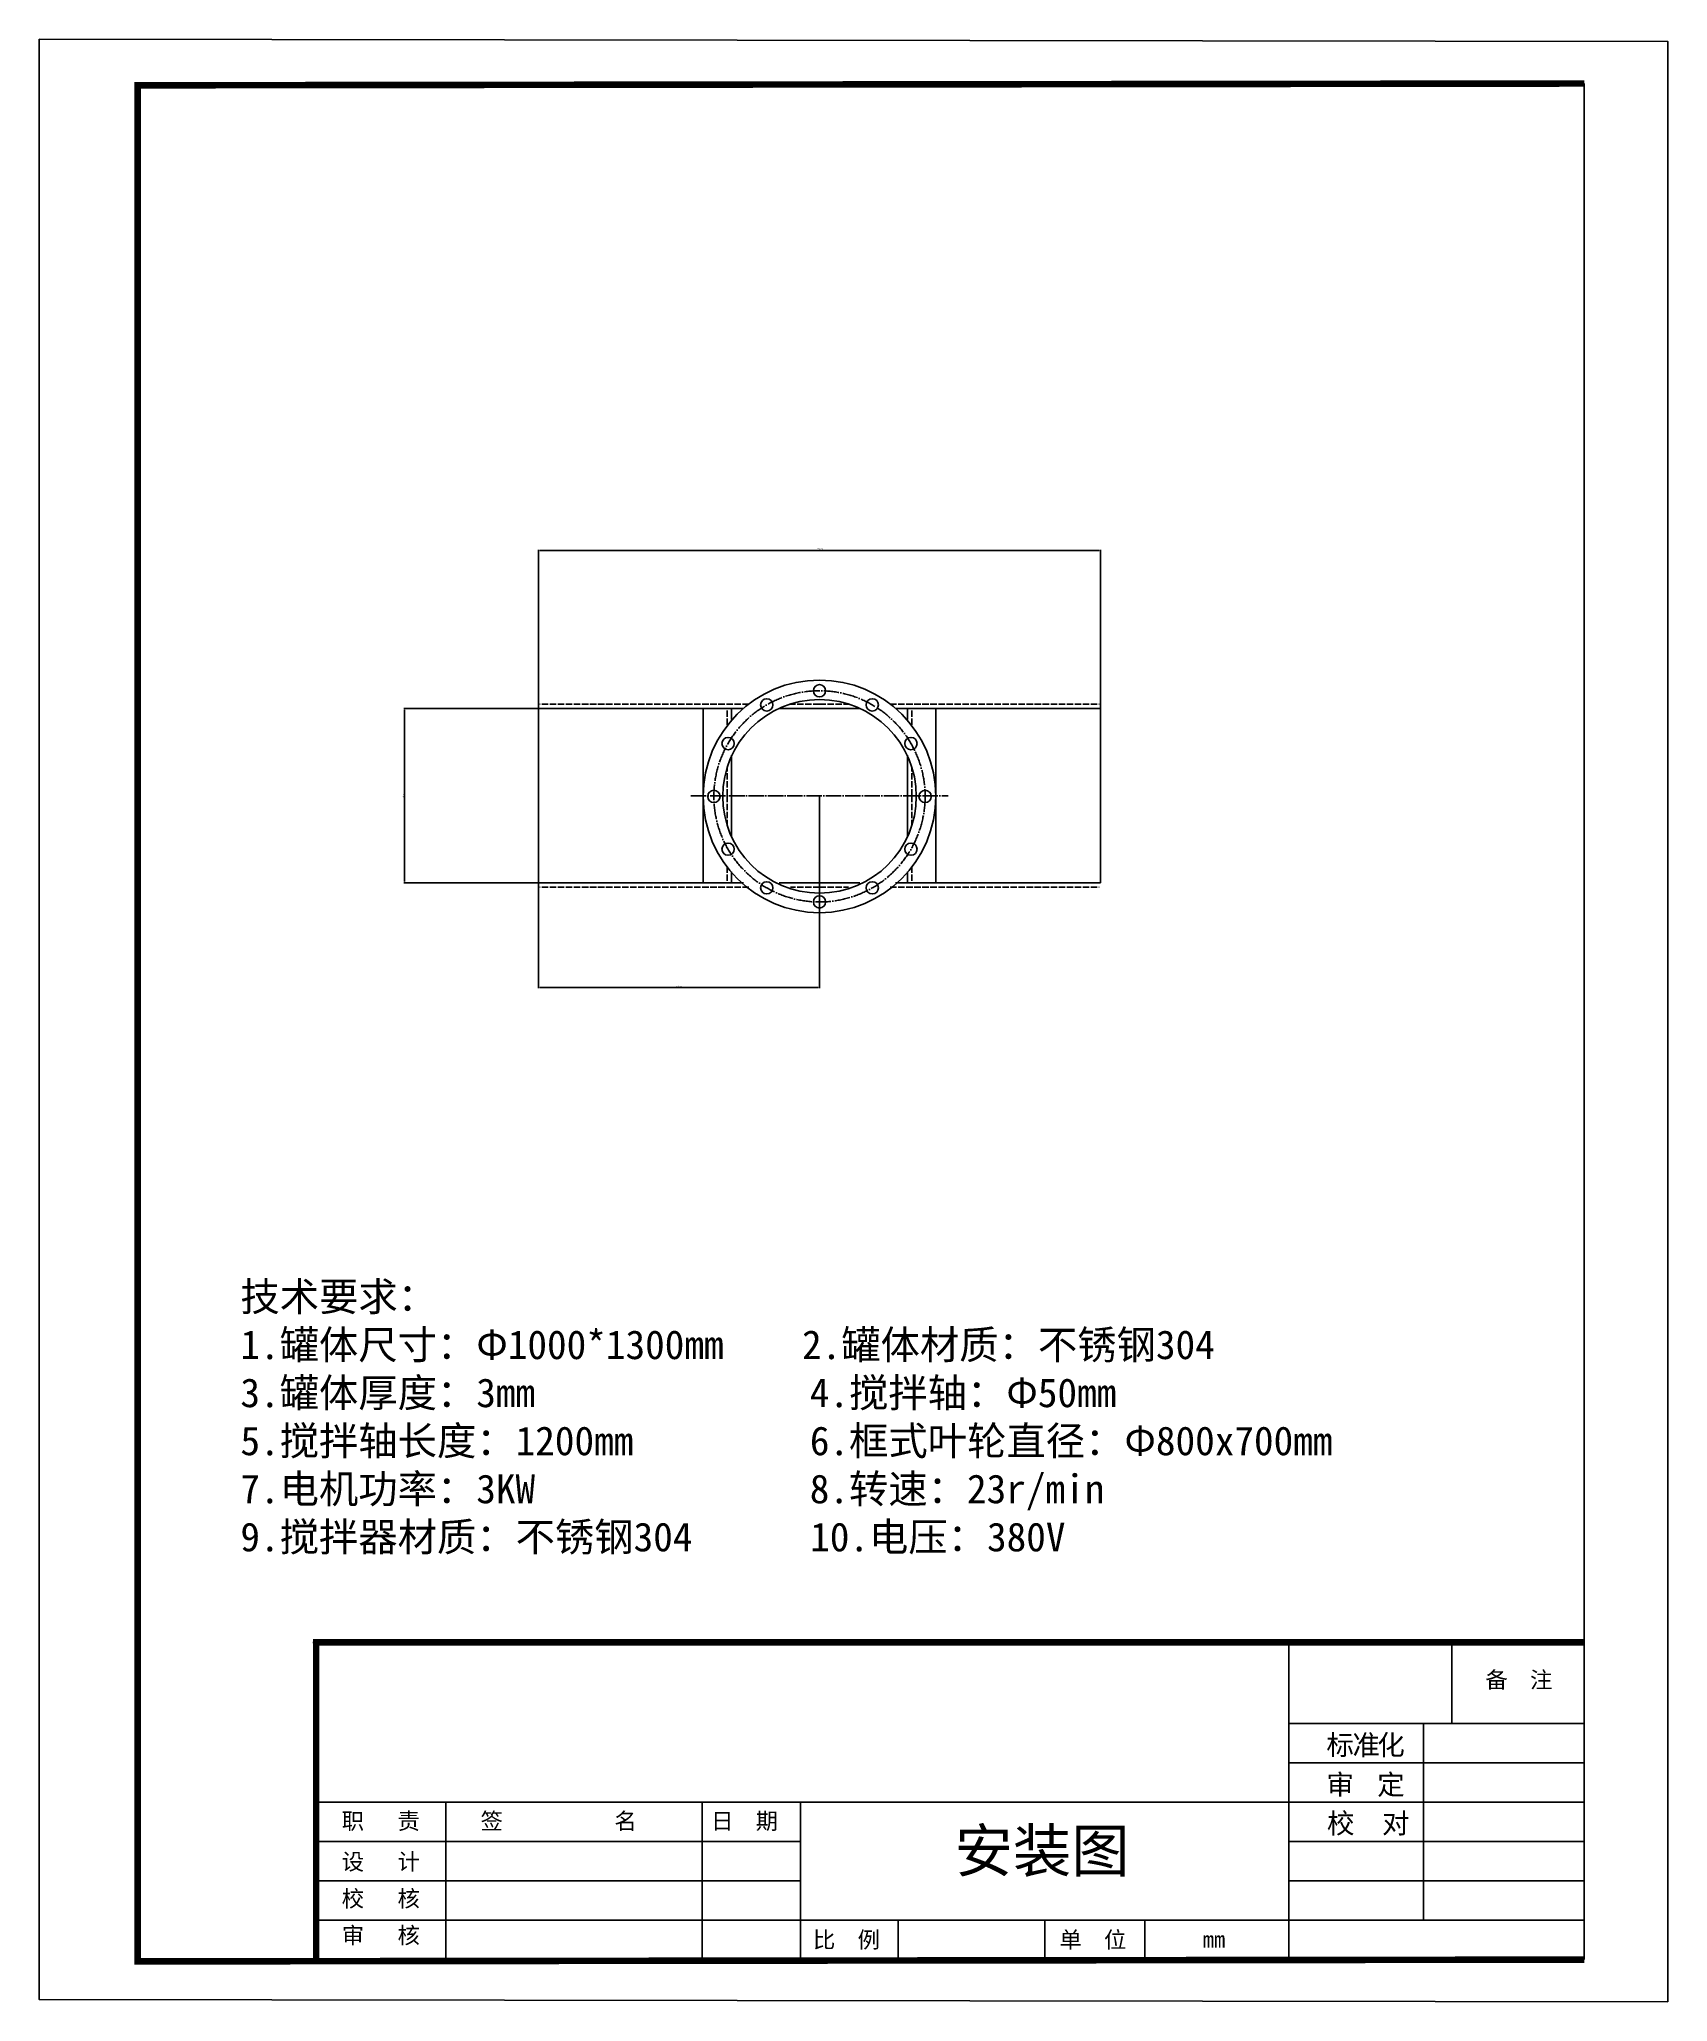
# Model space of a CAD drawing. Header units: millimetres. Extents: x 3265 to 6310, y 1046 to 4716.
import ezdxf

# ---------------------------------------------------------------- set-up
doc = ezdxf.new("R2010")
doc.units = ezdxf.units.MM
doc.linetypes.add('ACAD_ISO02W100', pattern=[15, 12, -3])
doc.linetypes.add('ACAD_ISO04W100', pattern=[30, 24, -3, 0, -3])
doc.layers.add('图层1', color=2, linetype='ACAD_ISO02W100')
doc.layers.add('标注', color=6, linetype='Continuous')
doc.layers.add('标注线', color=7, linetype='Continuous', lineweight=9)
doc.styles.get("Standard").update_dxf_attribs({"font": 'arial.ttf'})
doc.styles.add('STYLE1', font='')
doc.styles.get('STYLE1').set_extended_font_data('FangSong_GB2312')
doc.dimstyles.new('ISO-25', dxfattribs={"dimtxt": 2.5, "dimasz": 2.5, "dimexe": 1.25, "dimexo": 0.625, "dimtad": 1, "dimtxsty": 'Standard', "dimcen": 2.5, "dimadec": 0, "dimazin": 0, "dimtfac": 1, "dimtmove": 0, "dimatfit": 3, "dimfxl": 0, "dimarcsym": 0})

# ---------------------------------------------------------------- blocks, each defined once
blk = doc.blocks.new('*D5')
at = {"color": 0, "lineweight": -2, "transparency": 16777216}
for p, q in [((4198.8, 3464.9), (4198.8, 3761.2)), ((4201.3, 3760), (5246.8, 3760)), ((5249.3, 3464.9), (5249.3, 3761.2))]:
    blk.add_line(p, q, dxfattribs=at)
at = {"color": 0, "transparency": 16777216}
for points in [[(4201.3, 3760.4), (4201.3, 3759.5), (4198.8, 3760)], [(5246.8, 3760.4), (5246.8, 3759.5), (5249.3, 3760)]]:
    blk.add_solid(points, dxfattribs=at)
at = {"layer": 'Defpoints', "color": 0, "transparency": 16777216}
for p in [(5249.3, 3760), (4198.8, 3464.3), (5249.3, 3464.3)]:
    blk.add_point(p, dxfattribs=at)
at = {"color": 0, "transparency": 16777216, "insert": (4724.1, 3762.1), "char_height": 2.5, "attachment_point": 5}
blk.add_mtext('1050,52', dxfattribs=at)
blk = doc.blocks.new('*D6')
at = {"color": 0, "lineweight": -2, "transparency": 16777216}
for p, q in [((4198.2, 3464.3), (3946.8, 3464.3)), ((3948.1, 3461.8), (3948.1, 3140.6)), ((4198.2, 3138.1), (3946.8, 3138.1))]:
    blk.add_line(p, q, dxfattribs=at)
at = {"color": 0, "transparency": 16777216}
for points in [[(3947.6, 3461.8), (3948.5, 3461.8), (3948.1, 3464.3)], [(3947.6, 3140.6), (3948.5, 3140.6), (3948.1, 3138.1)]]:
    blk.add_solid(points, dxfattribs=at)
at = {"layer": 'Defpoints', "color": 0, "transparency": 16777216}
for p in [(4198.8, 3464.3), (3948.1, 3138.1), (4198.8, 3138.1)]:
    blk.add_point(p, dxfattribs=at)
at = {"color": 0, "transparency": 16777216, "insert": (3945.9, 3301.2), "char_height": 2.5, "attachment_point": 5, "rotation": 90}
blk.add_mtext('326,21', dxfattribs=at)
blk = doc.blocks.new('*D7')
at = {"color": 0, "lineweight": -2, "transparency": 16777216}
for p, q in [((4198.8, 3299.3), (4198.8, 2941.2)), ((4724.1, 3299.3), (4724.1, 2941.2)), ((4721.6, 2942.5), (4201.3, 2942.5))]:
    blk.add_line(p, q, dxfattribs=at)
at = {"color": 0, "transparency": 16777216}
for points in [[(4201.3, 2942.9), (4201.3, 2942), (4198.8, 2942.5)], [(4721.6, 2942.9), (4721.6, 2942), (4724.1, 2942.5)]]:
    blk.add_solid(points, dxfattribs=at)
at = {"layer": 'Defpoints', "color": 0, "transparency": 16777216}
for p in [(4198.8, 3299.9), (4724.1, 3299.9), (4198.8, 2942.5)]:
    blk.add_point(p, dxfattribs=at)
at = {"color": 0, "transparency": 16777216, "insert": (4461.4, 2944.6), "char_height": 2.5, "attachment_point": 5}
blk.add_mtext('525,26', dxfattribs=at)

msp = doc.modelspace()

# ---------------------------------------------------------------- linework, layer by layer
for p, q in [((6153.816, 1124.396), (6153.816, 4633.063)), ((4581.678, 3464.297), (4198.812, 3464.297)), ((4198.812, 3464.297), (4198.812, 3138.084)), ((4506.574, 3464.297), (4506.574, 3138.084)), ((4559.664, 3443.583), (4559.664, 3464.297)), ((4724.071, 3464.297), (4648.372, 3464.297)), ((4724.071, 3464.297), (4799.769, 3464.297)), ((4866.463, 3464.297), (5249.329, 3464.297)), ((4888.477, 3443.583), (4888.477, 3464.297)), ((4941.567, 3464.297), (4941.567, 3138.084)), ((5249.329, 3138.084), (5249.329, 3464.297)), ((4559.664, 3301.191), (4559.664, 3376.889)), ((4888.477, 3301.191), (4888.477, 3376.889)), ((4559.664, 3301.191), (4559.664, 3225.492)), ((4888.477, 3301.191), (4888.477, 3225.492)), ((4559.664, 3158.798), (4559.664, 3138.084)), ((4888.477, 3158.798), (4888.477, 3138.084)), ((4581.678, 3138.084), (4198.812, 3138.084)), ((4724.071, 3138.084), (4648.372, 3138.084)), ((4724.071, 3138.084), (4799.769, 3138.084)), ((4866.463, 3138.084), (5249.329, 3138.084)), ((5601.733, 1565.75), (6153.816, 1565.75))]:
    msp.add_line(p, q)
at = {"color": 1, "linetype": 'ACAD_ISO04W100', "lineweight": -3, "ltscale": 1.2}
msp.add_line((4483.261, 3301.191), (4964.88, 3301.191), dxfattribs=at)
at = {"linetype": 'Continuous', "lineweight": -3}
for p, q in [((3776.508, 1717.771), (6153.816, 1717.771)), ((3776.865, 1717.771), (6153.816, 1717.771)), ((3776.865, 1717.771), (6154.172, 1717.771)), ((5601.733, 1124.396), (5601.733, 1717.768)), ((5906.368, 1565.75), (5906.368, 1717.771)), ((5853.207, 1197.955), (5853.207, 1565.75)), ((6153.816, 1492.191), (5601.733, 1492.191)), ((3789.038, 1418.632), (6153.816, 1418.632)), ((4025.261, 1124.396), (4025.261, 1418.632)), ((4504.497, 1124.396), (4504.497, 1418.632)), ((4688.395, 1124.396), (4688.395, 1418.632)), ((3789.038, 1345.073), (4688.395, 1345.073)), ((5601.733, 1345.073), (6153.816, 1345.073)), ((3788.877, 1271.514), (4688.395, 1271.514)), ((5601.733, 1271.514), (6153.816, 1271.514)), ((3788.877, 1197.954), (4688.395, 1197.954)), ((4688.395, 1197.954), (6153.816, 1197.954)), ((4870.87, 1198.906), (4870.87, 1124.396)), ((5145.064, 1198.906), (5145.064, 1124.396)), ((5332.107, 1198.906), (5332.107, 1124.396)), ((6153.816, 1197.955), (5601.733, 1197.955)), ((3788.852, 1124.396), (6153.816, 1124.396))]:
    msp.add_line(p, q, dxfattribs=at)
at = {"lineweight": -3}
msp.add_lwpolyline([(3265.229, 4715.866), (6310.023, 4711.859), (6310.023, 1045.6), (3265.229, 1049.606)], close=True, dxfattribs=at)
at = {"linetype": 'Continuous', "lineweight": -3, "const_width": 12.26}
for points in [[(6153.816, 4633.063), (3449.386, 4629.708), (3449.386, 1121.041)], [(6153.816, 1124.396), (3449.386, 1121.041), (3449.386, 4629.708)], [(3776.865, 1717.761), (6153.816, 1717.771)], [(3782.904, 1717.761), (3782.904, 1124.396)]]:
    msp.add_lwpolyline(points, dxfattribs=at)
at = {"lineweight": -3}
for centre, radius in [((4724.071, 3299.887), 217.5), ((4724.071, 3497.387), 11.5), ((4724.071, 3299.887), 181), ((4625.321, 3470.927), 11.5), ((4822.821, 3470.927), 11.5), ((4553.031, 3398.637), 11.5), ((4895.111, 3398.637), 11.5), ((4526.571, 3299.887), 11.5), ((4921.571, 3299.887), 11.5), ((4553.031, 3201.137), 11.5), ((4895.111, 3201.137), 11.5), ((4625.321, 3128.847), 11.5), ((4822.821, 3128.847), 11.5), ((4724.071, 3102.387), 11.5)]:
    msp.add_circle(centre, radius, dxfattribs=at)
at = {"color": 1, "linetype": 'ACAD_ISO04W100', "lineweight": -3, "ltscale": 1.2}
msp.add_circle((4724.071, 3299.887), 197.5, dxfattribs=at)
at = {"layer": '图层1'}
for p, q in [((4591.862, 3472.592), (4201.46, 3472.592)), ((4551.369, 3433.4), (4551.369, 3464.297)), ((4724.071, 3472.592), (4669.904, 3472.592)), ((4724.071, 3472.592), (4778.237, 3472.592)), ((4856.28, 3472.592), (5246.681, 3472.592)), ((4896.772, 3433.4), (4896.772, 3464.297)), ((4551.369, 3301.191), (4551.369, 3355.357)), ((4896.772, 3301.191), (4896.772, 3355.357)), ((4551.369, 3301.191), (4551.369, 3247.024)), ((4896.772, 3301.191), (4896.772, 3247.024)), ((4551.369, 3168.982), (4551.369, 3138.084)), ((4896.772, 3168.982), (4896.772, 3138.084)), ((4591.862, 3129.789), (4201.46, 3129.789)), ((4724.071, 3129.789), (4669.904, 3129.789)), ((4724.071, 3129.789), (4778.237, 3129.789)), ((4856.28, 3129.789), (5246.681, 3129.789))]:
    msp.add_line(p, q, dxfattribs=at)

# ---------------------------------------------------------------- texts
at = {"insert": (3641.31, 2391.256), "char_height": 53.9136, "width": 2170.93427, "attachment_point": 1}
msp.add_mtext('{\\fKaiTi_GB2312|b0|i0|c134|p49;技术要求：\\P1.罐体尺寸：Φ1000*1300mm    2.罐体材质：不锈钢304    \\P3.罐体厚度：3mm              4.搅拌轴：Φ50mm\\P5.搅拌轴长度：1200mm         6.框式叶轮直径：Φ800x700mm\\P7.电机功率：3KW              8.转速：23r/min\\P9.搅拌器材质：不锈钢304      10.电压：380V}', dxfattribs=at)
at = {"linetype": 'Continuous', "lineweight": -3, "char_height": 30.64964, "attachment_point": 1}
for s, insert, width in [('{\\fSimSun|b0|i0|c134|p54;备  注}', (5969.012, 1662.959), 410.52998), ('{\\fSimSun|b0|i0|c134|p54;职   责}', (3830.737, 1398.885), 283.58211), ('{\\fSimSun|b0|i0|c134|p54;签          名}', (4090.315, 1398.885), 356.97555), ('{\\fSimSun|b0|i0|c134|p54;日  期}', (4521.281, 1398.885), 283.58211), ('{\\fSimSun|b0|i0|c134|p54;设   计   }', (3830.737, 1322.883), 283.58211), ('{\\fSimSun|b0|i0|c134|p54;校   核   }', (3830.737, 1253.881), 283.58211), ('{\\fSimSun|b0|i0|c134|p54;审   核   }', (3830.737, 1185.13), 283.58211), ('{\\fSimSun|b0|i0|c134|p54;比  例}', (4711.798, 1176.892), 283.58211), ('{\\fSimSun|b0|i0|c134|p54;单  位}', (5172.55, 1176.892), 283.58211), ('{\\fSimSun|b0|i0|c134|p2;mm}', (5440.775, 1177.633), 283.58211)]:
    msp.add_mtext(s, dxfattribs=dict(at, insert=insert, width=width))
at = {"layer": '标注', "insert": (4976.604, 1368.281), "char_height": 80, "attachment_point": 1}
msp.add_mtext_dynamic_manual_height_columns('{\\fSimSun|b0|i0|c134|p34;\\C0;安装图}', width=913.33857, gutter_width=12.5, heights=[0], dxfattribs=at)
at = {"layer": '标注线', "color": 7, "ltscale": 0.13, "attachment_point": 1, "style": 'STYLE1'}
for s, insert, char_height, width in [('标', (5671.894, 1544.824), 37.736, 47.23771), ('准', (5720.41, 1544.824), 37.736, 47.23771), ('化', (5766.816, 1544.824), 37.736, 47.23771), ('审', (5671.894, 1470.6), 37.736, 47.23771), ('定', (5766.816, 1470.6), 37.736, 47.23771), ('校  对', (5672.921, 1398.247), 37.7359, 190.2792)]:
    msp.add_mtext(s, dxfattribs=dict(at, insert=insert, char_height=char_height, width=width))

# ---------------------------------------------------------------- dimensions: what is measured, and where the dimension line sits
at = {"color": 3}
for base, p1, p2, picture, middle in [((5249.329, 3759.962), (4198.812, 3464.297), (5249.329, 3464.297), '*D5', (4724.071, 3762.09)), ((4198.812, 2942.463), (4724.071, 3299.887), (4198.812, 3299.887), '*D7', (4461.441, 2944.591))]:
    dim = msp.add_linear_dim(base=base, p1=p1, p2=p2, dimstyle='ISO-25', dxfattribs=at)
    dim.commit()
    dim.dimension.update_dxf_attribs({"geometry": picture, "text_midpoint": middle})
dim = msp.add_linear_dim(base=(3948.055, 3138.084), p1=(4198.812, 3464.297), p2=(4198.812, 3138.084), angle=90, dimstyle='ISO-25', dxfattribs=at)
dim.commit()
dim.dimension.update_dxf_attribs({"geometry": '*D6', "text_midpoint": (3945.928, 3301.191)})

doc.saveas('drawing.dxf')
